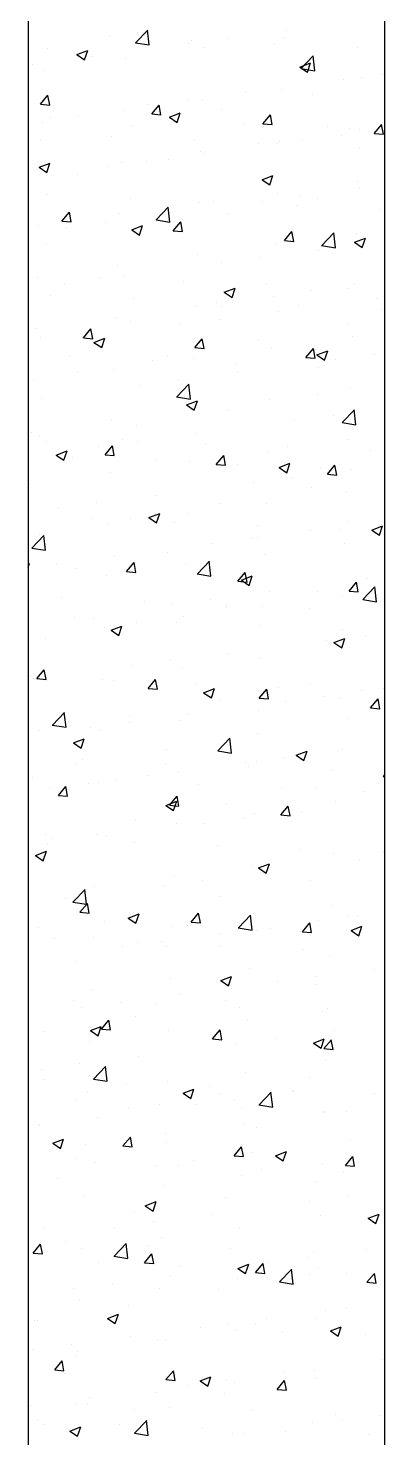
# Model space of a CAD drawing. Header units: millimetres. Extents: x 331487 to 517269, y 198509 to 399936.
# Drawn here: x 414920 to 415150, y 383109 to 384017 of the extents above; entities that cross this region are included whole.
import ezdxf

# ---------------------------------------------------------------- set-up
doc = ezdxf.new("R2010")
doc.units = ezdxf.units.MM
doc.header["$MEASUREMENT"] = 0
doc.layers.add('9th_Column', color=2, linetype='Continuous', lineweight=25)
doc.layers.add('COLUMN', color=6, linetype='Continuous')

msp = doc.modelspace()

# ---------------------------------------------------------------- linework, layer by layer
at = {"layer": '9th_Column'}
for p, q in [((414920.13, 384919.03), (414920.13, 381939.03)), ((415150.13, 382169.03), (415150.13, 384689.03))]:
    msp.add_line(p, q, dxfattribs=at)
at = {"layer": 'COLUMN', "color": 2, "linetype": 'Continuous'}
for p, q in [((414972.29, 384011.53), (414972.29, 384011.53)), ((414989.45, 384007.64), (414997.24, 384015.76)), ((414990.66, 384014.14), (414990.66, 384014.14)), ((414998.25, 384006.17), (414997.15, 384015.67)), ((415025.68, 384009.27), (415025.68, 384009.27)), ((415048.87, 384010.32), (415048.87, 384010.32)), ((415084.5, 384010.73), (415084.5, 384010.73)), ((415086.75, 384015.31), (415086.75, 384015.31)), ((414932.34, 384004.13), (414932.34, 384004.13)), ((414951.56, 383999.96), (414958.56, 384002.65)), ((414951.56, 383999.96), (414956.53, 383996.61)), ((414956.53, 383996.61), (414958.55, 384002.65)), ((414989.36, 384007.55), (414998.26, 384006.17)), ((415023.84, 384007.02), (415023.84, 384007.02)), ((415033.99, 384004.32), (415033.99, 384004.32)), ((415079.06, 384007.02), (415079.06, 384007.02)), ((415132.44, 384004.76), (415132.44, 384004.76)), ((414922.81, 383993.72), (414922.81, 383993.72)), ((414960.68, 383998.71), (414960.68, 383998.71)), ((414982.64, 383997.28), (414982.64, 383997.28)), ((415095.27, 383991.96), (415102.27, 383994.64)), ((415095.27, 383991.96), (415100.24, 383988.6)), ((415096.09, 383991), (415104.98, 383989.62)), ((415096.18, 383991.09), (415103.96, 383999.21)), ((415100.24, 383988.6), (415102.27, 383994.64)), ((415104.98, 383989.62), (415103.87, 383999.11)), ((414930.7, 383989.79), (414930.7, 383989.79)), ((415123.59, 383984.18), (415123.59, 383984.18)), ((415135.22, 383984.93), (415135.22, 383984.93)), ((415148.63, 383987.48), (415148.63, 383987.48)), ((414928.08, 383968.02), (414932.9, 383973.77)), ((414934.05, 383967.49), (414932.9, 383973.76)), ((415060.44, 383975.87), (415060.44, 383975.87)), ((415083.28, 383977.44), (415083.28, 383977.44)), ((415103.17, 383974.49), (415103.17, 383974.49)), ((414928.08, 383968.02), (414934.06, 383967.5)), ((414981.43, 383963.99), (414981.43, 383963.99)), ((414997.53, 383967.58), (414997.53, 383967.58)), ((414999.8, 383961.75), (415004.63, 383967.49)), ((415005.78, 383961.22), (415004.62, 383967.49)), ((415022.57, 383970.88), (415022.57, 383970.88)), ((415032.77, 383971.03), (415032.77, 383971.03)), ((415044.85, 383964.48), (415044.85, 383964.48)), ((414929.49, 383956.5), (414929.49, 383956.5)), ((414934.38, 383959.27), (414934.38, 383959.27)), ((414952.82, 383960.43), (414952.82, 383960.43)), ((414986.53, 383954.47), (414986.53, 383954.47)), ((414999.81, 383961.75), (415005.78, 383961.23)), ((415006.2, 383958.17), (415006.2, 383958.17)), ((415011.25, 383959.7), (415018.25, 383962.39)), ((415011.25, 383959.7), (415016.22, 383956.35)), ((415016.22, 383956.35), (415018.24, 383962.39)), ((415059.58, 383955.92), (415059.58, 383955.92)), ((415071.53, 383955.47), (415076.35, 383961.22)), ((415071.53, 383955.47), (415077.51, 383954.95)), ((415077.5, 383954.94), (415076.35, 383961.21)), ((415143.26, 383949.2), (415148.08, 383954.94)), ((415149.23, 383948.67), (415148.07, 383954.94)), ((414920.52, 383949.25), (414920.52, 383949.25)), ((414973.91, 383947), (414973.91, 383947)), ((415112.97, 383953.66), (415112.97, 383953.66)), ((415122.32, 383948.03), (415122.32, 383948.03)), ((415127.13, 383952.54), (415127.13, 383952.54)), ((415134, 383951.64), (415134, 383951.64)), ((415143.26, 383949.2), (415149.23, 383948.68)), ((414928.21, 383944.46), (414928.21, 383944.46)), ((415027.29, 383944.74), (415027.29, 383944.74)), ((415031.56, 383937.75), (415031.56, 383937.75)), ((415034.13, 383936.42), (415034.13, 383936.42)), ((415068.81, 383942.53), (415068.81, 383942.53)), ((415080.67, 383942.49), (415080.67, 383942.49)), ((415082.07, 383944.15), (415082.07, 383944.15)), ((415097.29, 383944.74), (415097.29, 383944.74)), ((415134.05, 383940.23), (415134.05, 383940.23)), ((414927.23, 383927.45), (414934.23, 383930.14)), ((414927.23, 383927.45), (414932.2, 383924.09)), ((414932.2, 383924.09), (414934.22, 383930.14)), ((414971.22, 383928.14), (414971.22, 383928.14)), ((414980.21, 383930.7), (414980.21, 383930.7)), ((414996.26, 383931.44), (414996.26, 383931.44)), ((415010.49, 383932.52), (415010.49, 383932.52)), ((414928.27, 383923.21), (414928.27, 383923.21)), ((414952.17, 383922.5), (414952.17, 383922.5)), ((415070.94, 383919.44), (415077.94, 383922.13)), ((415070.94, 383919.44), (415075.91, 383916.08)), ((415075.91, 383916.08), (415077.94, 383922.13)), ((415132.79, 383918.36), (415132.79, 383918.36)), ((414932.93, 383909.6), (414932.93, 383909.6)), ((415080.85, 383910.86), (415080.85, 383910.86)), ((415096.01, 383908.59), (415096.01, 383908.59)), ((415133.89, 383913.58), (415133.89, 383913.58)), ((414986.31, 383907.34), (414986.31, 383907.34)), ((415002.71, 383893.68), (415010.5, 383901.8)), ((415011.51, 383892.21), (415010.41, 383901.7)), ((415030.34, 383904.46), (415030.34, 383904.46)), ((415039.69, 383905.09), (415039.69, 383905.09)), ((415070.98, 383905.3), (415070.98, 383905.3)), ((415093.07, 383902.83), (415093.07, 383902.83)), ((415107, 383907.53), (415107, 383907.53)), ((415146.45, 383900.58), (415146.45, 383900.58)), ((414941.95, 383892.81), (414946.77, 383898.55)), ((414941.95, 383892.81), (414947.93, 383892.28)), ((414947.93, 383892.27), (414946.77, 383898.54)), ((414969.95, 383892), (414969.95, 383892)), ((414979, 383897.41), (414979, 383897.41)), ((415002.62, 383893.58), (415011.51, 383892.2)), ((415007.82, 383896.98), (415007.82, 383896.98)), ((415013.68, 383886.53), (415018.5, 383892.28)), ((415019.65, 383886), (415018.5, 383892.27)), ((415048.68, 383897.52), (415048.68, 383897.52)), ((414927.06, 383889.92), (414927.06, 383889.92)), ((414944.92, 383888.7), (414944.92, 383888.7)), ((414986.92, 383887.19), (414993.92, 383889.87)), ((414986.92, 383887.19), (414991.89, 383883.83)), ((414990.36, 383887.51), (414990.36, 383887.51)), ((414991.89, 383883.83), (414993.91, 383889.87)), ((415013.68, 383886.53), (415019.66, 383886.01)), ((415085.41, 383880.26), (415090.23, 383886)), ((415091.38, 383879.72), (415090.22, 383885.99)), ((415109.43, 383877.13), (415117.22, 383885.24)), ((415118.24, 383875.65), (415117.13, 383885.15)), ((415130.63, 383879.18), (415137.63, 383881.87)), ((415131.57, 383885.07), (415131.57, 383885.07)), ((415135.6, 383875.82), (415137.63, 383881.86)), ((414932.05, 383877.5), (414932.05, 383877.5)), ((415079.63, 383877.57), (415079.63, 383877.57)), ((415085.41, 383880.26), (415091.38, 383879.73)), ((415107.58, 383874.14), (415107.58, 383874.14)), ((415109.34, 383877.03), (415118.24, 383875.65)), ((415130.63, 383879.18), (415135.6, 383875.82)), ((414977.78, 383864.13), (414977.78, 383864.13)), ((415029.12, 383871.17), (415029.12, 383871.17)), ((415044.67, 383865.86), (415044.67, 383865.86)), ((415069.71, 383869.15), (415069.71, 383869.15)), ((414925.84, 383856.63), (414925.84, 383856.63)), ((414966.83, 383856.24), (414966.83, 383856.24)), ((414981.52, 383857.54), (414981.52, 383857.54)), ((414934.54, 383845.07), (414934.54, 383845.07)), ((414943.64, 383852.56), (414943.64, 383852.56)), ((415020.22, 383853.99), (415020.22, 383853.99)), ((415046.61, 383846.93), (415053.61, 383849.61)), ((415046.61, 383846.93), (415051.58, 383843.57)), ((415051.58, 383843.57), (415053.6, 383849.61)), ((415073.6, 383851.73), (415073.6, 383851.73)), ((415102.87, 383847.86), (415102.87, 383847.86)), ((415126.98, 383849.48), (415126.98, 383849.48)), ((415130.36, 383851.78), (415130.36, 383851.78)), ((414987.92, 383842.81), (414987.92, 383842.81)), ((415027.91, 383837.88), (415027.91, 383837.88)), ((415041.3, 383840.56), (415041.3, 383840.56)), ((415044.55, 383837.85), (415044.55, 383837.85)), ((415078.42, 383844.28), (415078.42, 383844.28)), ((415094.68, 383838.3), (415094.68, 383838.3)), ((415144.43, 383843.01), (415144.43, 383843.01)), ((415148.07, 383836.05), (415148.07, 383836.05)), ((414976.56, 383830.84), (414976.56, 383830.84)), ((414986.24, 383827.84), (414986.24, 383827.84)), ((415043.4, 383829.71), (415043.4, 383829.71)), ((415081.27, 383834.7), (415081.27, 383834.7)), ((414924.62, 383823.34), (414924.62, 383823.34)), ((414927.92, 383817.83), (414927.92, 383817.83)), ((414955.21, 383818.1), (414955.21, 383818.1)), ((414955.83, 383817.59), (414960.65, 383823.33)), ((414961.8, 383817.06), (414960.65, 383823.32)), ((415018.37, 383826.42), (415018.37, 383826.42)), ((415126.83, 383825.91), (415126.83, 383825.91)), ((415129.14, 383818.49), (415129.14, 383818.49)), ((414955.83, 383817.59), (414961.81, 383817.06)), ((414962.58, 383814.67), (414969.59, 383817.36)), ((414962.59, 383814.67), (414967.56, 383811.32)), ((414967.55, 383811.32), (414969.58, 383817.36)), ((415027.56, 383811.31), (415032.38, 383817.06)), ((415027.56, 383811.31), (415033.53, 383810.79)), ((415033.53, 383810.78), (415032.37, 383817.05)), ((415068.52, 383815.9), (415068.52, 383815.9)), ((415077.2, 383810.99), (415077.2, 383810.99)), ((415099.28, 383805.04), (415104.1, 383810.78)), ((415105.25, 383804.51), (415104.1, 383810.77)), ((415106.3, 383806.66), (415113.3, 383809.35)), ((415111.27, 383803.31), (415113.29, 383809.35)), ((414946.94, 383805.41), (414946.94, 383805.41)), ((415000.32, 383803.16), (415000.32, 383803.16)), ((415010.2, 383805.89), (415010.2, 383805.89)), ((415026.69, 383804.59), (415026.69, 383804.59)), ((415053.7, 383800.9), (415053.7, 383800.9)), ((415099.28, 383805.04), (415105.26, 383804.51)), ((415106.3, 383806.66), (415111.27, 383803.31)), ((415118.12, 383803.57), (415118.12, 383803.57)), ((415143.16, 383806.87), (415143.16, 383806.87)), ((414951.88, 383795.88), (414951.88, 383795.88)), ((414975.35, 383797.55), (414975.35, 383797.55)), ((415054.97, 383795.26), (415054.97, 383795.26)), ((415107.09, 383798.65), (415107.09, 383798.65)), ((414923.41, 383790.05), (414923.41, 383790.05)), ((414992.06, 383786.97), (414992.06, 383786.97)), ((415015.97, 383779.71), (415023.76, 383787.83)), ((415017.09, 383790.27), (415017.09, 383790.27)), ((415024.77, 383778.24), (415023.67, 383787.74)), ((415127.92, 383785.2), (415127.92, 383785.2)), ((414928.9, 383778.66), (414928.9, 383778.66)), ((415015.88, 383779.62), (415024.77, 383778.24)), ((415022.28, 383774.41), (415029.28, 383777.1)), ((415022.28, 383774.41), (415027.25, 383771.05)), ((415027.24, 383771.05), (415029.27, 383777.1)), ((415075.99, 383777.7), (415075.99, 383777.7)), ((415106.71, 383780.9), (415106.71, 383780.9)), ((414974.13, 383764.26), (414974.13, 383764.26)), ((415025.48, 383771.3), (415025.48, 383771.3)), ((415048.39, 383770.89), (415048.39, 383770.89)), ((415091.81, 383764.13), (415091.81, 383764.13)), ((415116.85, 383767.43), (415116.85, 383767.43)), ((415122.69, 383763.16), (415130.48, 383771.28)), ((415131.49, 383761.69), (415130.39, 383771.19)), ((414922.19, 383756.76), (414922.19, 383756.76)), ((414927.47, 383754.31), (414927.47, 383754.31)), ((414990.07, 383760.88), (414990.07, 383760.88)), ((415028.66, 383755.81), (415028.66, 383755.81)), ((415122.6, 383763.07), (415131.5, 383761.69)), ((414931.75, 383750.87), (414931.75, 383750.87)), ((414965.75, 383747.53), (414965.75, 383747.53)), ((414969.7, 383742.37), (414974.53, 383748.11)), ((414975.68, 383741.84), (414974.52, 383748.1)), ((414980.85, 383752.06), (414980.85, 383752.06)), ((414990.79, 383750.83), (414990.79, 383750.83)), ((415034.23, 383749.8), (415034.23, 383749.8)), ((415087.61, 383747.55), (415087.61, 383747.55)), ((415126.71, 383751.91), (415126.71, 383751.91)), ((415140.99, 383745.29), (415140.99, 383745.29)), ((414938.25, 383742.16), (414945.26, 383744.84)), ((414938.25, 383742.16), (414943.23, 383738.8)), ((414943.22, 383738.8), (414945.25, 383744.84)), ((414948.55, 383740.88), (414948.55, 383740.88)), ((414969.7, 383742.37), (414975.68, 383741.84)), ((415001.93, 383738.63), (415001.93, 383738.63)), ((415024.26, 383738.01), (415024.26, 383738.01)), ((415041.43, 383736.09), (415046.25, 383741.84)), ((415047.4, 383735.56), (415046.25, 383741.83)), ((415055.31, 383736.37), (415055.31, 383736.37)), ((415074.77, 383744.41), (415074.77, 383744.41)), ((415081.97, 383734.15), (415088.97, 383736.84)), ((415086.94, 383730.79), (415088.96, 383736.83)), ((414972.92, 383730.97), (414972.92, 383730.97)), ((415041.43, 383736.09), (415047.41, 383735.57)), ((415081.97, 383734.15), (415086.94, 383730.79)), ((415090.54, 383727.98), (415090.54, 383727.98)), ((415108.7, 383734.11), (415108.7, 383734.11)), ((415113.16, 383729.82), (415117.98, 383735.56)), ((415113.16, 383729.82), (415119.13, 383729.29)), ((415119.13, 383729.29), (415117.97, 383735.55)), ((415128.41, 383732.97), (415128.41, 383732.97)), ((414920.98, 383723.47), (414920.98, 383723.47)), ((415065.51, 383724.69), (415065.51, 383724.69)), ((415102.58, 383721.23), (415102.58, 383721.23)), ((415125.49, 383718.62), (415125.49, 383718.62)), ((414964.48, 383711.39), (414964.48, 383711.39)), ((415002.35, 383716.37), (415002.35, 383716.37)), ((415044.26, 383711.22), (415044.26, 383711.22)), ((415073.55, 383711.12), (415073.55, 383711.12)), ((414939.45, 383708.09), (414939.45, 383708.09)), ((414960.95, 383701.23), (414960.95, 383701.23)), ((414985.94, 383701.21), (414985.94, 383701.21)), ((414997.94, 383701.9), (415004.95, 383704.58)), ((414997.94, 383701.9), (415002.92, 383698.54)), ((415002.91, 383698.54), (415004.94, 383704.58)), ((415023.04, 383704.72), (415023.04, 383704.72)), ((414927.62, 383691.2), (414927.62, 383691.2)), ((414971.7, 383697.68), (414971.7, 383697.68)), ((415014.33, 383698.97), (415014.33, 383698.97)), ((415067.72, 383696.72), (415067.72, 383696.72)), ((415102.11, 383693.53), (415102.11, 383693.53)), ((415121.1, 383694.46), (415121.1, 383694.46)), ((415126.54, 383699.28), (415126.54, 383699.28)), ((415141.66, 383693.89), (415148.66, 383696.57)), ((415141.66, 383693.89), (415146.63, 383690.53)), ((415146.63, 383690.53), (415148.65, 383696.57)), ((414922.41, 383682.21), (414931.31, 383680.83)), ((414922.5, 383682.3), (414930.29, 383690.42)), ((414931.3, 383680.83), (414930.2, 383690.33)), ((415039.2, 383685.25), (415039.2, 383685.25)), ((415064.23, 383688.54), (415064.23, 383688.54)), ((415068.22, 383689.27), (415068.22, 383689.27)), ((415124.28, 383685.33), (415124.28, 383685.33)), ((414976.05, 383676.93), (414976.05, 383676.93)), ((414983.58, 383667.15), (414988.4, 383672.89)), ((414989.55, 383666.62), (414988.4, 383672.89)), ((415009.9, 383679.26), (415009.9, 383679.26)), ((415029.23, 383665.75), (415037.01, 383673.87)), ((415038.03, 383664.28), (415036.92, 383673.78)), ((415072.34, 383677.83), (415072.34, 383677.83)), ((414920.13, 383672.03), (414920.92, 383672.33)), ((414920.13, 383669.98), (414920.92, 383672.33)), ((414938.17, 383671.95), (414938.17, 383671.95)), ((414951.58, 383669.25), (414951.58, 383669.25)), ((414970.48, 383664.39), (414970.48, 383664.39)), ((414983.58, 383667.15), (414989.56, 383666.63)), ((415021.83, 383671.43), (415021.83, 383671.43)), ((415029.14, 383665.66), (415038.03, 383664.28)), ((415055.31, 383660.87), (415060.13, 383666.62)), ((415057.63, 383661.63), (415064.64, 383664.32)), ((415061.28, 383660.34), (415060.12, 383666.61)), ((415062.6, 383658.28), (415064.63, 383664.32)), ((415055.31, 383660.87), (415061.28, 383660.35)), ((415057.63, 383661.63), (415062.61, 383658.28)), ((415127.03, 383654.6), (415131.85, 383660.34)), ((415127.03, 383654.6), (415133.01, 383654.07)), ((415133.01, 383654.07), (415131.85, 383660.34)), ((415135.95, 383649.2), (415143.74, 383657.32)), ((415138.96, 383662.4), (415138.96, 383662.4)), ((415144.75, 383647.73), (415143.65, 383657.22)), ((414941.48, 383650.13), (414941.48, 383650.13)), ((414994.86, 383647.87), (414994.86, 383647.87)), ((415012.89, 383645.81), (415012.89, 383645.81)), ((415037.93, 383649.1), (415037.93, 383649.1)), ((415048.24, 383645.62), (415048.24, 383645.62)), ((415075.8, 383654.09), (415075.8, 383654.09)), ((415106.41, 383654.27), (415106.41, 383654.27)), ((415123.06, 383652.04), (415123.06, 383652.04)), ((415135.86, 383649.1), (415144.75, 383647.72)), ((414949.74, 383637.49), (414949.74, 383637.49)), ((414962.56, 383636.7), (414962.56, 383636.7)), ((415020.61, 383638.14), (415020.61, 383638.14)), ((415048.09, 383644.26), (415048.09, 383644.26)), ((415071.12, 383644.54), (415071.12, 383644.54)), ((415101.63, 383643.36), (415101.63, 383643.36)), ((414969.27, 383631.1), (414969.27, 383631.1)), ((414973.61, 383629.38), (414980.61, 383632.07)), ((414973.61, 383629.38), (414978.59, 383626.02)), ((414978.58, 383626.02), (414980.61, 383632.07)), ((414989.77, 383634.25), (414989.77, 383634.25)), ((415015.95, 383634.44), (415015.95, 383634.44)), ((415069.33, 383632.18), (415069.33, 383632.18)), ((415122.71, 383629.93), (415122.71, 383629.93)), ((414931.46, 383624.24), (414931.46, 383624.24)), ((415112.65, 383622.96), (415112.65, 383622.96)), ((415117.33, 383621.37), (415124.33, 383624.06)), ((415117.33, 383621.37), (415122.3, 383618.02)), ((415121.84, 383618.75), (415121.84, 383618.75)), ((415122.29, 383618.01), (415124.32, 383624.06)), ((415137.68, 383626.26), (415137.68, 383626.26)), ((415011.62, 383609.66), (415011.62, 383609.66)), ((415049.49, 383614.65), (415049.49, 383614.65)), ((415069.91, 383611.25), (415069.91, 383611.25)), ((414925.73, 383598.2), (414930.55, 383603.95)), ((414931.7, 383597.67), (414930.55, 383603.94)), ((414986.59, 383606.36), (414986.59, 383606.36)), ((415019.4, 383604.85), (415019.4, 383604.85)), ((414921.58, 383599.3), (414921.58, 383599.3)), ((414923.43, 383598.05), (414923.43, 383598.05)), ((414925.73, 383598.2), (414931.71, 383597.68)), ((414968.05, 383597.81), (414968.05, 383597.81)), ((414974.97, 383597.04), (414974.97, 383597.04)), ((414997.45, 383591.93), (415002.28, 383597.67)), ((414997.45, 383591.93), (415003.43, 383591.41)), ((415003.43, 383591.4), (415002.27, 383597.67)), ((415028.35, 383594.79), (415028.35, 383594.79)), ((415033.3, 383589.12), (415040.31, 383591.81)), ((415038.27, 383585.76), (415040.3, 383591.8)), ((415069.18, 383585.65), (415074, 383591.4)), ((415075.15, 383585.12), (415074, 383591.39)), ((415081.73, 383592.53), (415081.73, 383592.53)), ((415102.28, 383594.61), (415102.28, 383594.61)), ((415149.25, 383591.8), (415149.25, 383591.8)), ((415033.3, 383589.12), (415038.28, 383585.76)), ((415043.96, 383584.59), (415043.96, 383584.59)), ((415069.18, 383585.65), (415075.16, 383585.13)), ((415086.34, 383583.52), (415086.34, 383583.52)), ((415111.38, 383586.82), (415111.38, 383586.82)), ((415120.63, 383585.46), (415120.63, 383585.46)), ((415135.11, 383590.28), (415135.11, 383590.28)), ((415140.91, 383579.38), (415145.73, 383585.12)), ((415146.88, 383578.85), (415145.72, 383585.12)), ((414935.76, 383568.34), (414943.55, 383576.46)), ((414944.56, 383566.87), (414943.46, 383576.36)), ((414985.65, 383574.58), (414985.65, 383574.58)), ((415023.19, 383575.21), (415023.19, 383575.21)), ((415068.69, 383577.96), (415068.69, 383577.96)), ((415140.91, 383579.38), (415146.88, 383578.86)), ((414927.33, 383564.57), (414927.33, 383564.57)), ((414935.67, 383568.24), (414944.56, 383566.86)), ((414960.28, 383566.92), (414960.28, 383566.92)), ((414966.84, 383564.52), (414966.84, 383564.52)), ((414985.31, 383570.22), (414985.31, 383570.22)), ((415018.18, 383571.56), (415018.18, 383571.56)), ((415126.24, 383572.65), (415126.24, 383572.65)), ((414949.28, 383556.87), (414956.28, 383559.55)), ((414949.28, 383556.87), (414954.26, 383553.51)), ((414954.25, 383553.51), (414956.28, 383559.55)), ((415042.48, 383551.79), (415050.27, 383559.9)), ((415051.29, 383550.31), (415050.18, 383559.81)), ((415067.93, 383562.64), (415067.93, 383562.64)), ((414955.49, 383545.94), (414955.49, 383545.94)), ((415009.61, 383552.63), (415009.61, 383552.63)), ((415042.39, 383551.69), (415051.29, 383550.31)), ((415085.07, 383547.37), (415085.07, 383547.37)), ((415092.99, 383548.86), (415100, 383551.54)), ((415092.99, 383548.86), (415097.97, 383545.5)), ((415097.96, 383545.5), (415099.99, 383551.54)), ((415119.41, 383552.17), (415119.41, 383552.17)), ((415122.94, 383552.36), (415122.94, 383552.36)), ((414951.29, 383542.62), (414951.29, 383542.62)), ((415008.87, 383543.69), (415008.87, 383543.69)), ((415016.96, 383538.27), (415016.96, 383538.27)), ((415060.03, 383544.08), (415060.03, 383544.08)), ((415062.26, 383541.43), (415062.26, 383541.43)), ((415067.47, 383544.67), (415067.47, 383544.67)), ((415115.64, 383539.18), (415115.64, 383539.18)), ((414923.2, 383534.77), (414923.2, 383534.77)), ((414933.97, 383527.48), (414933.97, 383527.48)), ((414939.6, 383522.98), (414944.42, 383528.73)), ((414945.58, 383522.45), (414944.42, 383528.72)), ((414959.01, 383530.78), (414959.01, 383530.78)), ((414965.62, 383531.23), (414965.62, 383531.23)), ((414976.58, 383532.51), (414976.58, 383532.51)), ((414996.88, 383535.76), (414996.88, 383535.76)), ((415029.96, 383530.25), (415029.96, 383530.25)), ((415083.34, 383528), (415083.34, 383528)), ((415106.12, 383527.64), (415106.12, 383527.64)), ((415149.12, 383535.14), (415150.13, 383534.98)), ((415149.21, 383535.23), (415150.13, 383536.2)), ((414939.6, 383522.98), (414945.58, 383522.46)), ((415008.97, 383516.6), (415015.97, 383519.29)), ((415011.33, 383516.71), (415016.15, 383522.45)), ((415013.94, 383513.25), (415015.97, 383519.29)), ((415017.3, 383516.18), (415016.15, 383522.45)), ((415118.2, 383518.88), (415118.2, 383518.88)), ((415136.72, 383525.74), (415136.72, 383525.74)), ((415008.97, 383516.6), (415013.95, 383513.25)), ((415011.33, 383516.71), (415017.31, 383516.19)), ((415047.8, 383517.63), (415047.8, 383517.63)), ((415066.26, 383511.39), (415066.26, 383511.39)), ((415083.06, 383510.43), (415087.88, 383516.18)), ((415083.06, 383510.43), (415089.03, 383509.91)), ((415089.03, 383509.9), (415087.87, 383516.17)), ((415096.64, 383512.92), (415096.64, 383512.92)), ((414989.48, 383507.62), (414989.48, 383507.62)), ((415015.75, 383504.98), (415015.75, 383504.98)), ((415033.73, 383504.64), (415033.73, 383504.64)), ((415058.76, 383507.93), (415058.76, 383507.93)), ((414931.16, 383497.61), (414931.16, 383497.61)), ((414932.7, 383491.34), (414932.7, 383491.34)), ((414935.6, 383495.11), (414935.6, 383495.11)), ((414964.4, 383497.94), (414964.4, 383497.94)), ((414970.57, 383496.32), (414970.57, 383496.32)), ((414988.98, 383492.86), (414988.98, 383492.86)), ((414924.95, 383484.35), (414931.95, 383487.04)), ((414924.95, 383484.35), (414929.92, 383480.99)), ((414929.92, 383480.99), (414931.95, 383487.04)), ((415042.36, 383490.6), (415042.36, 383490.6)), ((415095.74, 383488.34), (415095.74, 383488.34)), ((415116.98, 383485.59), (415116.98, 383485.59)), ((415149.13, 383486.09), (415149.13, 383486.09)), ((415065.04, 383478.1), (415065.04, 383478.1)), ((415068.66, 383476.34), (415075.66, 383479.03)), ((415068.66, 383476.34), (415073.64, 383472.99)), ((415070.33, 383473.48), (415070.33, 383473.48)), ((415073.63, 383472.98), (415075.66, 383479.03)), ((415133.48, 383481.79), (415133.48, 383481.79)), ((414963.19, 383464.65), (414963.19, 383464.65)), ((415007.42, 383465.2), (415007.42, 383465.2)), ((415014.53, 383471.69), (415014.53, 383471.69)), ((415032.45, 383468.49), (415032.45, 383468.49)), ((415101.99, 383467.98), (415101.99, 383467.98)), ((414944.27, 383456.88), (414944.27, 383456.88)), ((414949.02, 383454.37), (414956.81, 383462.49)), ((414957.82, 383452.9), (414956.72, 383462.4)), ((415043.67, 383457.97), (415043.67, 383457.97)), ((414948.93, 383454.28), (414957.82, 383452.9)), ((414953.48, 383447.77), (414958.3, 383453.51)), ((414953.48, 383447.77), (414959.46, 383447.24)), ((414959.45, 383447.23), (414958.3, 383453.5)), ((414984.64, 383444.09), (414991.64, 383446.78)), ((414985.35, 383447.96), (414985.35, 383447.96)), ((414989.61, 383440.73), (414991.64, 383446.77)), ((415025.2, 383441.49), (415030.03, 383447.24)), ((415031.18, 383440.96), (415030.02, 383447.23)), ((415055.74, 383437.82), (415063.53, 383445.94)), ((415064.54, 383436.35), (415063.44, 383445.85)), ((415115.76, 383452.3), (415115.76, 383452.3)), ((415125.95, 383446.02), (415125.95, 383446.02)), ((414927.03, 383437.94), (414927.03, 383437.94)), ((414969.51, 383441.76), (414969.51, 383441.76)), ((414984.64, 383444.09), (414989.61, 383440.73)), ((415013.32, 383438.4), (415013.32, 383438.4)), ((415022.89, 383439.5), (415022.89, 383439.5)), ((415025.2, 383441.49), (415031.18, 383440.97)), ((415055.65, 383437.73), (415064.55, 383436.35)), ((415063.83, 383444.81), (415063.83, 383444.81)), ((415076.27, 383437.25), (415076.27, 383437.25)), ((415096.93, 383435.22), (415101.75, 383440.96)), ((415102.9, 383434.68), (415101.75, 383440.95)), ((415107.18, 383442.35), (415107.18, 383442.35)), ((415128.35, 383436.08), (415135.35, 383438.77)), ((415132.21, 383445.65), (415132.21, 383445.65)), ((415133.32, 383432.72), (415135.35, 383438.77)), ((414937.21, 383430.58), (414937.21, 383430.58)), ((414961.97, 383431.36), (414961.97, 383431.36)), ((414990.59, 383428.32), (414990.59, 383428.32)), ((415006.15, 383429.05), (415006.15, 383429.05)), ((415044.02, 383434.04), (415044.02, 383434.04)), ((415067.63, 383436.01), (415067.63, 383436.01)), ((415096.93, 383435.22), (415102.91, 383434.69)), ((415128.35, 383436.08), (415133.33, 383432.72)), ((415129.65, 383434.99), (415129.65, 383434.99)), ((414981.11, 383425.76), (414981.11, 383425.76)), ((415009.31, 383426), (415009.31, 383426)), ((415043.97, 383426.07), (415043.97, 383426.07)), ((415097.36, 383423.81), (415097.36, 383423.81)), ((415114.55, 383419.01), (415114.55, 383419.01)), ((414950.99, 383415.99), (414950.99, 383415.99)), ((415062.61, 383411.52), (415062.61, 383411.52)), ((415143.78, 383411.19), (415143.78, 383411.19)), ((415012.1, 383405.12), (415012.1, 383405.12)), ((415044.33, 383403.83), (415051.33, 383406.51)), ((415044.33, 383403.83), (415049.31, 383400.47)), ((415049.3, 383400.47), (415051.33, 383406.51)), ((415080.87, 383402.91), (415080.87, 383402.91)), ((415105.82, 383401.01), (415105.82, 383401.01)), ((415105.9, 383406.21), (415105.9, 383406.21)), ((414960.76, 383398.07), (414960.76, 383398.07)), ((415017.71, 383394.6), (415017.71, 383394.6)), ((414949.61, 383390.93), (414949.61, 383390.93)), ((414954.81, 383386.31), (414954.81, 383386.31)), ((414979.84, 383389.61), (414979.84, 383389.61)), ((415002.99, 383388.67), (415002.99, 383388.67)), ((415047.5, 383391), (415047.5, 383391)), ((415056.38, 383386.41), (415056.38, 383386.41)), ((415109.76, 383384.16), (415109.76, 383384.16)), ((415113.33, 383385.73), (415113.33, 383385.73)), ((414960.31, 383371.57), (414967.31, 383374.26)), ((414965.28, 383368.22), (414967.31, 383374.26)), ((414967.35, 383372.55), (414972.17, 383378.29)), ((414973.33, 383372.02), (414972.17, 383378.28)), ((414989.18, 383380.99), (414989.18, 383380.99)), ((415061.39, 383378.23), (415061.39, 383378.23)), ((414930.87, 383370.98), (414930.87, 383370.98)), ((414959.54, 383364.78), (414959.54, 383364.78)), ((414960.31, 383371.57), (414965.28, 383368.22)), ((414967.35, 383372.55), (414973.33, 383372.02)), ((415010.88, 383371.83), (415010.88, 383371.83)), ((415039.08, 383366.27), (415043.9, 383372.02)), ((415039.08, 383366.27), (415045.06, 383365.75)), ((415045.05, 383365.74), (415043.9, 383372.01)), ((415079.6, 383366.77), (415079.6, 383366.77)), ((415104.02, 383363.56), (415111.02, 383366.25)), ((415108.99, 383360.21), (415111.02, 383366.25)), ((415110.81, 383360), (415115.63, 383365.74)), ((415116.78, 383359.47), (415115.62, 383365.73)), ((415117.47, 383371.75), (415117.47, 383371.75)), ((414991.41, 383355.15), (414991.41, 383355.15)), ((415054.56, 383363.47), (415054.56, 383363.47)), ((415104.02, 383363.56), (415109, 383360.21)), ((415110.81, 383360), (415116.78, 383359.47)), ((414928.5, 383346.87), (414928.5, 383346.87)), ((414953.53, 383350.17), (414953.53, 383350.17)), ((414962.28, 383340.41), (414970.06, 383348.53)), ((414971.08, 383338.94), (414969.97, 383348.44)), ((415112.12, 383352.44), (415112.12, 383352.44)), ((414930.14, 383339.83), (414930.14, 383339.83)), ((414962.19, 383340.32), (414971.08, 383338.94)), ((414983.52, 383337.57), (414983.52, 383337.57)), ((415009.67, 383338.54), (415009.67, 383338.54)), ((415060.18, 383344.94), (415060.18, 383344.94)), ((415101.69, 383341.35), (415101.69, 383341.35)), ((414958.32, 383331.5), (414958.32, 383331.5)), ((415020, 383331.31), (415027, 383334)), ((415020, 383331.31), (415024.97, 383327.96)), ((415024.97, 383327.95), (415027, 383334)), ((415036.9, 383335.31), (415036.9, 383335.31)), ((415043.37, 383331.34), (415043.37, 383331.34)), ((415069, 383323.86), (415076.79, 383331.98)), ((415077.8, 383322.39), (415076.7, 383331.88)), ((415090.28, 383333.06), (415090.28, 383333.06)), ((415091.16, 383332.31), (415091.16, 383332.31)), ((415143.67, 383330.8), (415143.67, 383330.8)), ((414951.22, 383326.39), (414951.22, 383326.39)), ((414985.06, 383321.33), (414985.06, 383321.33)), ((415004.6, 383324.14), (415004.6, 383324.14)), ((415028.26, 383324.03), (415028.26, 383324.03)), ((415053.29, 383327.32), (415053.29, 383327.32)), ((415057.99, 383321.88), (415057.99, 383321.88)), ((415068.91, 383323.76), (415077.8, 383322.39)), ((415110.9, 383319.15), (415110.9, 383319.15)), ((415111.37, 383319.63), (415111.37, 383319.63)), ((415125.65, 383319.39), (415125.65, 383319.39)), ((414926.74, 383311.32), (414926.74, 383311.32)), ((414927.23, 383310.73), (414927.23, 383310.73)), ((414965.1, 383315.71), (414965.1, 383315.71)), ((415058.96, 383311.65), (415058.96, 383311.65)), ((414935.98, 383299.06), (414942.98, 383301.75)), ((414940.95, 383295.7), (414942.97, 383301.74)), ((414981.23, 383297.33), (414986.05, 383303.07)), ((414987.2, 383296.8), (414986.05, 383303.06)), ((415008.45, 383305.25), (415008.45, 383305.25)), ((415067.34, 383309.38), (415067.34, 383309.38)), ((415128.01, 383301.18), (415128.01, 383301.18)), ((414935.98, 383299.06), (414940.95, 383295.7)), ((414957.11, 383298.21), (414957.11, 383298.21)), ((414981.23, 383297.33), (414987.21, 383296.8)), ((415009.02, 383299.37), (415009.02, 383299.37)), ((415052.96, 383291.05), (415057.78, 383296.8)), ((415058.93, 383290.52), (415057.77, 383296.79)), ((415064.86, 383292.87), (415064.86, 383292.87)), ((415079.69, 383291.05), (415086.69, 383293.74)), ((415084.66, 383287.69), (415086.69, 383293.74)), ((414950.7, 383289.36), (414950.7, 383289.36)), ((414963.62, 383286.74), (414963.62, 383286.74)), ((415001.95, 383284.59), (415001.95, 383284.59)), ((415017.01, 383284.48), (415017.01, 383284.48)), ((415026.98, 383287.88), (415026.98, 383287.88)), ((415052.96, 383291.05), (415058.93, 383290.53)), ((415079.69, 383291.05), (415084.66, 383287.69)), ((415109.68, 383285.86), (415109.68, 383285.86)), ((415124.68, 383284.78), (415129.5, 383290.52)), ((415124.68, 383284.78), (415130.66, 383284.25)), ((415130.65, 383284.25), (415129.5, 383290.51)), ((414938.79, 383276.27), (414938.79, 383276.27)), ((415057.75, 383278.36), (415057.75, 383278.36)), ((415070.39, 383282.23), (415070.39, 383282.23)), ((415105.53, 383274.38), (415105.53, 383274.38)), ((415123.77, 383279.97), (415123.77, 383279.97)), ((414955.89, 383264.92), (414955.89, 383264.92)), ((415007.24, 383271.96), (415007.24, 383271.96)), ((415047.21, 383264.37), (415047.21, 383264.37)), ((415126.74, 383265.04), (415126.74, 383265.04)), ((414995.67, 383258.8), (415002.67, 383261.48)), ((414995.67, 383258.8), (415000.64, 383255.44)), ((415000.64, 383255.44), (415002.66, 383261.48)), ((415101.7, 383261.74), (415101.7, 383261.74)), ((414988.89, 383254.36), (414988.89, 383254.36)), ((415000.68, 383248.44), (415000.68, 383248.44)), ((415038.55, 383253.43), (415038.55, 383253.43)), ((415108.47, 383252.57), (415108.47, 383252.57)), ((415139.38, 383250.79), (415146.38, 383253.48)), ((415139.38, 383250.79), (415144.36, 383247.43)), ((415144.35, 383247.43), (415146.38, 383253.47)), ((414930.57, 383244.35), (414930.57, 383244.35)), ((414975.64, 383245.15), (414975.64, 383245.15)), ((415006.02, 383238.67), (415006.02, 383238.67)), ((415056.53, 383245.07), (415056.53, 383245.07)), ((414923.38, 383228.38), (414928.2, 383234.13)), ((414923.38, 383228.38), (414929.36, 383227.86)), ((414929.35, 383227.85), (414928.2, 383234.12)), ((414944.15, 383235.64), (414944.15, 383235.64)), ((414954.68, 383231.63), (414954.68, 383231.63)), ((414975.53, 383226.45), (414983.32, 383234.56)), ((414984.34, 383224.98), (414983.23, 383234.47)), ((414997.53, 383233.38), (414997.53, 383233.38)), ((415050.92, 383231.13), (415050.92, 383231.13)), ((415104.3, 383228.87), (415104.3, 383228.87)), ((415138.3, 383230.58), (415138.3, 383230.58)), ((414965.24, 383222.21), (414965.24, 383222.21)), ((414975.44, 383226.35), (414984.34, 383224.97)), ((414995.1, 383222.11), (414999.93, 383227.85)), ((414995.1, 383222.11), (415001.08, 383221.59)), ((415001.08, 383221.58), (414999.92, 383227.85)), ((415018.62, 383219.95), (415018.62, 383219.95)), ((415055.36, 383218.53), (415062.36, 383221.22)), ((415060.33, 383215.18), (415062.36, 383221.22)), ((415066.83, 383215.83), (415071.65, 383221.58)), ((415072.8, 383215.3), (415071.65, 383221.57)), ((415075.4, 383222.3), (415075.4, 383222.3)), ((415100.43, 383225.6), (415100.43, 383225.6)), ((415107.25, 383219.28), (415107.25, 383219.28)), ((415012.24, 383213.99), (415012.24, 383213.99)), ((415055.31, 383211.78), (415055.31, 383211.78)), ((415055.36, 383218.53), (415060.33, 383215.18)), ((415066.83, 383215.83), (415072.81, 383215.31)), ((415072, 383217.7), (415072, 383217.7)), ((415082.17, 383209.8), (415091.06, 383208.42)), ((415082.26, 383209.89), (415090.05, 383218.01)), ((415091.06, 383208.42), (415089.96, 383217.92)), ((415101.4, 383214.72), (415101.4, 383214.72)), ((415125.38, 383215.44), (415125.38, 383215.44)), ((415138.56, 383209.56), (415143.38, 383215.3)), ((415144.53, 383209.03), (415143.37, 383215.3)), ((414949.33, 383205.7), (414949.33, 383205.7)), ((414974.37, 383209), (414974.37, 383209)), ((415004.8, 383205.38), (415004.8, 383205.38)), ((415043.08, 383204.71), (415043.08, 383204.71)), ((415138.56, 383209.56), (415144.53, 383209.03)), ((414953.46, 383198.34), (414953.46, 383198.34)), ((414984.76, 383194.7), (414984.76, 383194.7)), ((415125.36, 383192.76), (415125.36, 383192.76)), ((414924.26, 383184.81), (414924.26, 383184.81)), ((414926.44, 383184.69), (414926.44, 383184.69)), ((414971.34, 383186.28), (414978.34, 383188.97)), ((414971.34, 383186.28), (414976.31, 383182.93)), ((414976.31, 383182.92), (414978.33, 383188.97)), ((414977.64, 383182.55), (414977.64, 383182.55)), ((415049.09, 383182.86), (415049.09, 383182.86)), ((415067.04, 383182.75), (415067.04, 383182.75)), ((415074.12, 383186.16), (415074.12, 383186.16)), ((415106.04, 383185.99), (415106.04, 383185.99)), ((415112, 383191.14), (415112, 383191.14)), ((414985.93, 383174.55), (414985.93, 383174.55)), ((415031.02, 383180.3), (415031.02, 383180.3)), ((415054.1, 383178.49), (415054.1, 383178.49)), ((415084.4, 383178.04), (415084.4, 383178.04)), ((415115.05, 383178.27), (415122.05, 383180.96)), ((415115.05, 383178.27), (415120.02, 383174.92)), ((415120.02, 383174.92), (415122.05, 383180.96)), ((415137.79, 383175.79), (415137.79, 383175.79)), ((414923.03, 383166.26), (414923.03, 383166.26)), ((414948.06, 383169.56), (414948.06, 383169.56)), ((414952.24, 383165.05), (414952.24, 383165.05)), ((415003.59, 383172.09), (415003.59, 383172.09)), ((415008.72, 383172.74), (415008.72, 383172.74)), ((414937.25, 383153.16), (414942.07, 383158.91)), ((414943.23, 383152.63), (414942.07, 383158.9)), ((414950.4, 383162.73), (414950.4, 383162.73)), ((415148.84, 383160.02), (415148.84, 383160.02)), ((414937.25, 383153.16), (414943.23, 383152.64)), ((415008.98, 383146.89), (415013.8, 383152.63)), ((415008.98, 383146.89), (415014.96, 383146.37)), ((415014.95, 383146.36), (415013.8, 383152.63)), ((415031.03, 383146.02), (415038.03, 383148.71)), ((415036, 383142.66), (415038.02, 383148.71)), ((415047.82, 383146.71), (415047.82, 383146.71)), ((415080.71, 383140.61), (415085.53, 383146.36)), ((415086.68, 383140.08), (415085.52, 383146.35)), ((415085.69, 383151.7), (415085.69, 383151.7)), ((415104.82, 383152.7), (415104.82, 383152.7)), ((415105.23, 383147.76), (415105.23, 383147.76)), ((415002.37, 383138.8), (415002.37, 383138.8)), ((415022.78, 383143.42), (415022.78, 383143.42)), ((415031.03, 383146.02), (415036, 383142.66)), ((415046.91, 383137.74), (415046.91, 383137.74)), ((415052.88, 383145.2), (415052.88, 383145.2)), ((415080.71, 383140.61), (415086.68, 383140.09)), ((414921.75, 383130.12), (414921.75, 383130.12)), ((414951.03, 383131.76), (414951.03, 383131.76)), ((414958.16, 383131.45), (414958.16, 383131.45)), ((414959.63, 383135.1), (414959.63, 383135.1)), ((415011.55, 383129.2), (415011.55, 383129.2)), ((414925.87, 383120.28), (414925.87, 383120.28)), ((414988.59, 383127.73), (414988.59, 383127.73)), ((414988.79, 383112.48), (414996.58, 383120.6)), ((414997.59, 383111.01), (414996.49, 383120.51)), ((415064.93, 383126.94), (415064.93, 383126.94)), ((415103.6, 383119.41), (415103.6, 383119.41)), ((415118.31, 383124.69), (415118.31, 383124.69)), ((415122.54, 383120.57), (415122.54, 383120.57)), ((415147.57, 383123.87), (415147.57, 383123.87)), ((414930.28, 383117.72), (414930.28, 383117.72)), ((414947, 383113.77), (414954.01, 383116.45)), ((414947, 383113.77), (414951.98, 383110.41)), ((414951.97, 383110.41), (414954, 383116.45)), ((414979.25, 383118.02), (414979.25, 383118.02)), ((414988.7, 383112.39), (414997.6, 383111.01)), ((415032.63, 383115.77), (415032.63, 383115.77)), ((415051.67, 383111.91), (415051.67, 383111.91)), ((415059.38, 383112.26), (415059.38, 383112.26)), ((415086.01, 383113.51), (415086.01, 383113.51)), ((415139.4, 383111.26), (415139.4, 383111.26))]:
    msp.add_line(p, q, dxfattribs=at)

doc.saveas('drawing.dxf')
